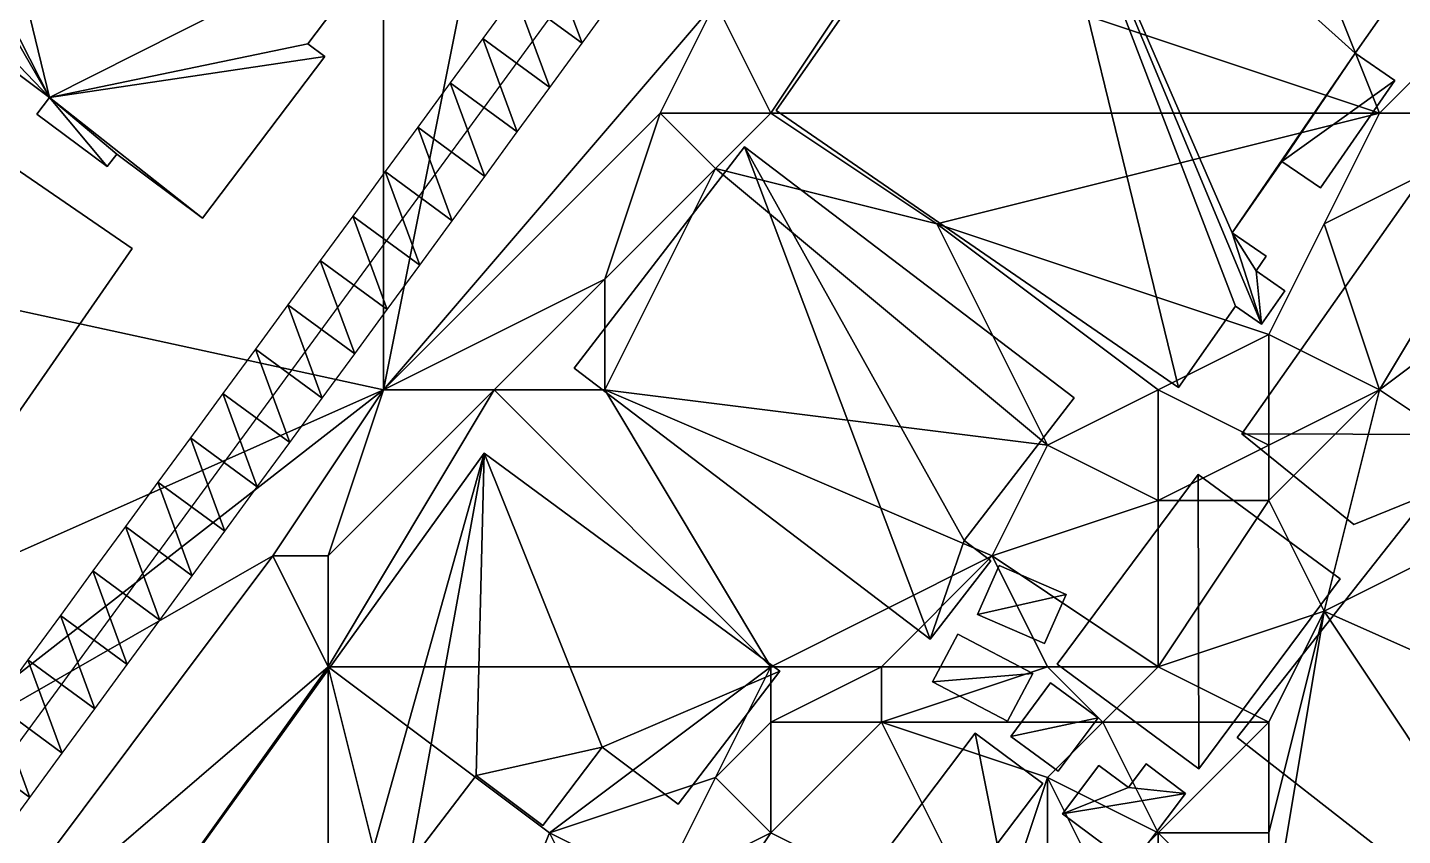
# Model space of a CAD drawing. Header units: metres. Extents: x -1103 to 901, y -902 to 905.
# Drawn here: x -976.87 to -927.17, y -0.1 to 29.09 of the extents above; entities that cross this region are included whole.
import ezdxf

# ---------------------------------------------------------------- set-up
doc = ezdxf.new("R2010")
doc.units = ezdxf.units.M
for name, color, linetype in [('OSM_BUILDING_FOOTPRINTS', 7, 'CONTINUOUS'), ('OSM_BUILDING_ROOFS', 1, 'CONTINUOUS'), ('OSM_BUILDING_WALLS', 8, 'CONTINUOUS'), ('OSM_ROAD_AXES', 2, 'CONTINUOUS'), ('OSM_ROAD_SURFACE', 9, 'CONTINUOUS'), ('OSM_TERRAIN', 3, 'CONTINUOUS')]:
    doc.layers.add(name, color=color, linetype=linetype)

msp = doc.modelspace()

# ---------------------------------------------------------------- linework, layer by layer
at = {"layer": 'OSM_BUILDING_FOOTPRINTS'}
for points in [[(-989.054, 37.47, 17.023), (-985.252, 42.491, 17.023), (-983.528, 41.208, 17.023), (-980.632, 45.278, 17.023), (-963.354, 32.98, 17.023), (-966.737, 28.501, 17.023), (-966.118, 28.048, 17.023), (-970.539, 22.209, 17.023), (-973.645, 24.52, 17.023), (-973.988, 24.067, 17.023), (-976.53, 25.958, 17.023), (-976.077, 26.566, 17.023), (-980.764, 30.071, 17.023), (-980.178, 30.846, 17.023), (-989.054, 37.47, 17.023)], [(-949.802, 26.091, 19.75), (-940.849, 38.93, 19.75), (-927.684, 29.862, 19.75), (-928.878, 28.159, 19.75), (-927.441, 27.175, 19.75), (-930.138, 23.304, 19.75), (-931.531, 24.255, 19.75), (-933.321, 21.679, 19.75), (-932.094, 20.827, 19.75), (-932.459, 20.296, 19.75), (-931.42, 19.577, 19.75), (-932.26, 18.372, 19.75), (-933.211, 19.024, 19.75), (-935.267, 16.083, 19.75), (-949.802, 26.091, 19.75)], [(-1005.602, 25.88, 17.048), (-997.345, 37.757, 17.048), (-973.081, 21.103, 17.048), (-981.338, 9.225, 17.048), (-1005.602, 25.88, 17.048)], [(-925.539, 24.974, 20.487), (-932.978, 14.413, 20.487), (-928.933, 11.139, 20.487), (-920.941, 14.38, 20.487), (-919.393, 20.562, 20.487), (-925.539, 24.974, 20.487)], [(-957.109, 16.79, 18.648), (-950.952, 24.786, 18.648), (-939.036, 15.718, 18.648), (-943.015, 10.564, 18.648), (-942.053, 9.823, 18.648), (-944.242, 6.992, 18.648), (-957.109, 16.79, 18.648)], [(-976.408, -8.569, 18.257), (-966.36, -16.111, 18.257), (-962.911, -11.576, 18.257), (-967.764, -7.927, 18.257), (-965.653, -5.162, 18.257), (-960.623, -8.944, 18.257), (-957.694, -5.107, 18.257), (-963.055, -1.081, 18.257), (-960.646, 2.07, 18.257), (-958.247, 0.268, 18.257), (-956.092, 3.088, 18.257), (-953.35, 1.031, 18.257), (-949.68, 5.842, 18.257), (-960.358, 13.716, 18.257), (-976.408, -8.569, 18.257)], [(-939.655, 6.085, 20.088), (-934.559, 12.942, 20.088), (-929.419, 9.171, 20.088), (-934.526, 2.314, 20.088), (-939.655, 6.085, 20.088)], [(-933.144, 3.442, 21.771), (-926.844, 11.427, 21.771), (-911.843, -0.273, 21.771), (-918.144, -8.258, 21.771), (-933.144, 3.442, 21.771)], [(-941.744, 9.657, 19.014), (-939.323, 8.607, 19.014), (-940.108, 6.837, 19.014), (-942.529, 7.888, 19.014), (-941.744, 9.657, 19.014)], [(-943.236, 7.18, 19.209), (-940.528, 5.753, 19.209), (-941.445, 4.028, 19.209), (-944.154, 5.455, 19.209), (-943.236, 7.18, 19.209)], [(-939.887, 5.411, 20.091), (-938.173, 4.15, 20.091), (-939.61, 2.226, 20.091), (-941.324, 3.475, 20.091), (-939.887, 5.411, 20.091)], [(-955.428, -8.093, 19.909), (-954.787, -8.568, 19.909), (-949.271, -1.258, 19.909), (-947.359, -2.685, 19.909), (-942.617, 3.597, 19.909), (-940.174, 1.783, 19.909), (-941.821, -0.395, 19.909), (-941.478, -0.65, 19.909), (-942.307, -1.745, 19.909), (-941.556, -2.309, 19.909), (-948.519, -11.543, 19.909), (-949.481, -10.824, 19.909), (-950.2, -11.775, 19.909), (-948.508, -13.025, 19.909), (-952.996, -18.975, 19.909), (-959.816, -13.899, 19.909), (-955.428, -8.093, 19.909)], [(-935.012, 1.418, 20.268), (-936.438, 2.491, 20.268), (-937.079, 1.64, 20.268), (-938.14, 2.436, 20.268), (-939.456, 0.688, 20.268), (-936.969, -1.169, 20.268), (-935.012, 1.418, 20.268)]]:
    msp.add_polyline3d(points, close=True, dxfattribs=at)
at = {"layer": 'OSM_BUILDING_ROOFS'}
for points in [[(-976.077, 26.566, 25.423), (-980.632, 45.278, 25.423), (-983.528, 41.208, 25.423)], [(-976.077, 26.566, 25.423), (-963.354, 32.98, 25.423), (-980.632, 45.278, 25.423)], [(-976.077, 26.566, 25.423), (-983.528, 41.208, 25.423), (-985.252, 42.491, 25.423)], [(-976.077, 26.566, 25.423), (-985.252, 42.491, 25.423), (-980.178, 30.846, 25.423)], [(-940.849, 38.93, 31.35), (-949.802, 26.091, 31.35), (-935.267, 16.083, 31.35)], [(-940.849, 38.93, 31.35), (-935.267, 16.083, 31.35), (-933.211, 19.024, 31.35)], [(-940.849, 38.93, 31.35), (-933.211, 19.024, 31.35), (-932.26, 18.372, 31.35)], [(-928.878, 28.159, 31.35), (-927.684, 29.862, 31.35), (-940.849, 38.93, 31.35)], [(-933.321, 21.679, 31.35), (-928.878, 28.159, 31.35), (-940.849, 38.93, 31.35)], [(-933.321, 21.679, 31.35), (-940.849, 38.93, 31.35), (-932.26, 18.372, 31.35)], [(-997.345, 37.757, 25.448), (-981.338, 9.225, 25.448), (-973.081, 21.103, 25.448)], [(-976.077, 26.566, 25.423), (-966.737, 28.501, 25.423), (-963.354, 32.98, 25.423)], [(-980.178, 30.846, 25.423), (-980.764, 30.071, 25.423), (-976.077, 26.566, 25.423)], [(-976.077, 26.566, 25.423), (-966.118, 28.048, 25.423), (-966.737, 28.501, 25.423)], [(-976.077, 26.566, 25.423), (-970.539, 22.209, 25.423), (-966.118, 28.048, 25.423)], [(-933.321, 21.679, 31.35), (-931.531, 24.255, 31.35), (-928.878, 28.159, 31.35)], [(-931.531, 24.255, 31.35), (-927.441, 27.175, 31.35), (-928.878, 28.159, 31.35)], [(-931.531, 24.255, 31.35), (-930.138, 23.304, 31.35), (-927.441, 27.175, 31.35)], [(-976.077, 26.566, 25.423), (-976.53, 25.958, 25.423), (-973.988, 24.067, 25.423)], [(-976.077, 26.566, 25.423), (-973.988, 24.067, 25.423), (-973.645, 24.52, 25.423)], [(-976.077, 26.566, 25.423), (-973.645, 24.52, 25.423), (-970.539, 22.209, 25.423)], [(-920.941, 14.38, 30.487), (-925.539, 24.974, 30.487), (-932.978, 14.413, 30.487)], [(-950.952, 24.786, 30.248), (-957.109, 16.79, 30.248), (-944.242, 6.992, 30.248)], [(-943.015, 10.564, 30.248), (-939.036, 15.718, 30.248), (-950.952, 24.786, 30.248)], [(-943.015, 10.564, 30.248), (-950.952, 24.786, 30.248), (-944.242, 6.992, 30.248)], [(-932.459, 20.296, 31.35), (-932.094, 20.827, 31.35), (-933.321, 21.679, 31.35)], [(-932.26, 18.372, 31.35), (-932.459, 20.296, 31.35), (-933.321, 21.679, 31.35)], [(-932.26, 18.372, 31.35), (-931.42, 19.577, 31.35), (-932.459, 20.296, 31.35)], [(-920.941, 14.38, 30.487), (-932.978, 14.413, 30.487), (-928.933, 11.139, 30.487)], [(-960.358, 13.716, 29.857), (-976.408, -8.569, 29.857), (-965.653, -5.162, 29.857)], [(-960.358, 13.716, 29.857), (-965.653, -5.162, 29.857), (-963.055, -1.081, 29.857)], [(-960.358, 13.716, 29.857), (-963.055, -1.081, 29.857), (-960.646, 2.07, 29.857)], [(-960.358, 13.716, 29.857), (-960.646, 2.07, 29.857), (-956.092, 3.088, 29.857)], [(-956.092, 3.088, 29.857), (-949.68, 5.842, 29.857), (-960.358, 13.716, 29.857)], [(-934.559, 12.942, 37.088), (-939.655, 6.085, 37.088), (-934.526, 2.314, 37.088)], [(-934.559, 12.942, 37.088), (-934.526, 2.314, 37.088), (-929.419, 9.171, 37.088)], [(-926.844, 11.427, 36.571), (-933.144, 3.442, 36.571), (-918.144, -8.258, 36.571)], [(-944.242, 6.992, 30.248), (-942.053, 9.823, 30.248), (-943.015, 10.564, 30.248)], [(-939.323, 8.607, 29.014), (-941.744, 9.657, 29.014), (-942.529, 7.888, 29.014)], [(-939.323, 8.607, 29.014), (-942.529, 7.888, 29.014), (-940.108, 6.837, 29.014)], [(-940.528, 5.753, 29.209), (-943.236, 7.18, 29.209), (-944.154, 5.455, 29.209)], [(-956.092, 3.088, 29.857), (-953.35, 1.031, 29.857), (-949.68, 5.842, 29.857)], [(-940.528, 5.753, 29.209), (-944.154, 5.455, 29.209), (-941.445, 4.028, 29.209)], [(-938.173, 4.15, 30.091), (-939.887, 5.411, 30.091), (-941.324, 3.475, 30.091)], [(-938.173, 4.15, 30.091), (-941.324, 3.475, 30.091), (-939.61, 2.226, 30.091)], [(-941.821, -0.395, 34.709), (-942.617, 3.597, 34.709), (-947.359, -2.685, 34.709)], [(-941.821, -0.395, 34.709), (-940.174, 1.783, 34.709), (-942.617, 3.597, 34.709)], [(-960.646, 2.07, 29.857), (-958.247, 0.268, 29.857), (-956.092, 3.088, 29.857)], [(-935.012, 1.418, 30.268), (-936.438, 2.491, 30.268), (-937.079, 1.64, 30.268)], [(-937.079, 1.64, 30.268), (-938.14, 2.436, 30.268), (-939.456, 0.688, 30.268)], [(-937.079, 1.64, 30.268), (-939.456, 0.688, 30.268), (-935.012, 1.418, 30.268)], [(-939.456, 0.688, 30.268), (-936.969, -1.169, 30.268), (-935.012, 1.418, 30.268)]]:
    msp.add_3dface(points, dxfattribs=at)
at = {"layer": 'OSM_BUILDING_WALLS'}
for points in [[(-940.849, 38.93, 19.75), (-949.802, 26.091, 19.75), (-949.802, 26.091, 31.35)], [(-940.849, 38.93, 19.75), (-949.802, 26.091, 31.35), (-940.849, 38.93, 31.35)], [(-973.081, 21.103, 17.048), (-997.345, 37.757, 17.048), (-997.345, 37.757, 25.448)], [(-973.081, 21.103, 17.048), (-997.345, 37.757, 25.448), (-973.081, 21.103, 25.448)], [(-966.737, 28.501, 17.023), (-963.354, 32.98, 17.023), (-963.354, 32.98, 25.423)], [(-966.737, 28.501, 17.023), (-963.354, 32.98, 25.423), (-966.737, 28.501, 25.423)], [(-980.764, 30.071, 17.023), (-976.077, 26.566, 17.023), (-976.077, 26.566, 25.423)], [(-980.764, 30.071, 17.023), (-976.077, 26.566, 25.423), (-980.764, 30.071, 25.423)], [(-928.878, 28.159, 19.75), (-927.684, 29.862, 19.75), (-927.684, 29.862, 31.35)], [(-928.878, 28.159, 19.75), (-927.684, 29.862, 31.35), (-928.878, 28.159, 31.35)], [(-966.118, 28.048, 17.023), (-966.737, 28.501, 17.023), (-966.737, 28.501, 25.423)], [(-966.118, 28.048, 17.023), (-966.737, 28.501, 25.423), (-966.118, 28.048, 25.423)], [(-970.539, 22.209, 17.023), (-966.118, 28.048, 17.023), (-966.118, 28.048, 25.423)], [(-970.539, 22.209, 17.023), (-966.118, 28.048, 25.423), (-970.539, 22.209, 25.423)], [(-927.441, 27.175, 19.75), (-928.878, 28.159, 19.75), (-928.878, 28.159, 31.35)], [(-927.441, 27.175, 19.75), (-928.878, 28.159, 31.35), (-927.441, 27.175, 31.35)], [(-930.138, 23.304, 19.75), (-927.441, 27.175, 19.75), (-927.441, 27.175, 31.35)], [(-930.138, 23.304, 19.75), (-927.441, 27.175, 31.35), (-930.138, 23.304, 31.35)], [(-976.077, 26.566, 17.023), (-976.53, 25.958, 17.023), (-976.53, 25.958, 25.423)], [(-976.077, 26.566, 17.023), (-976.53, 25.958, 25.423), (-976.077, 26.566, 25.423)], [(-976.53, 25.958, 17.023), (-973.988, 24.067, 17.023), (-973.988, 24.067, 25.423)], [(-976.53, 25.958, 17.023), (-973.988, 24.067, 25.423), (-976.53, 25.958, 25.423)], [(-949.802, 26.091, 19.75), (-935.267, 16.083, 19.75), (-935.267, 16.083, 31.35)], [(-949.802, 26.091, 19.75), (-935.267, 16.083, 31.35), (-949.802, 26.091, 31.35)], [(-925.539, 24.974, 20.487), (-932.978, 14.413, 20.487), (-932.978, 14.413, 30.487)], [(-925.539, 24.974, 20.487), (-932.978, 14.413, 30.487), (-925.539, 24.974, 30.487)], [(-973.988, 24.067, 17.023), (-973.645, 24.52, 17.023), (-973.645, 24.52, 25.423)], [(-973.988, 24.067, 17.023), (-973.645, 24.52, 25.423), (-973.988, 24.067, 25.423)], [(-973.645, 24.52, 17.023), (-970.539, 22.209, 17.023), (-970.539, 22.209, 25.423)], [(-973.645, 24.52, 17.023), (-970.539, 22.209, 25.423), (-973.645, 24.52, 25.423)], [(-950.952, 24.786, 18.648), (-957.109, 16.79, 18.648), (-957.109, 16.79, 30.248)], [(-950.952, 24.786, 18.648), (-957.109, 16.79, 30.248), (-950.952, 24.786, 30.248)], [(-939.036, 15.718, 18.648), (-950.952, 24.786, 18.648), (-950.952, 24.786, 30.248)], [(-939.036, 15.718, 18.648), (-950.952, 24.786, 30.248), (-939.036, 15.718, 30.248)], [(-933.321, 21.679, 19.75), (-931.531, 24.255, 19.75), (-931.531, 24.255, 31.35)], [(-933.321, 21.679, 19.75), (-931.531, 24.255, 31.35), (-933.321, 21.679, 31.35)], [(-931.531, 24.255, 19.75), (-930.138, 23.304, 19.75), (-930.138, 23.304, 31.35)], [(-931.531, 24.255, 19.75), (-930.138, 23.304, 31.35), (-931.531, 24.255, 31.35)], [(-932.094, 20.827, 19.75), (-933.321, 21.679, 19.75), (-933.321, 21.679, 31.35)], [(-932.094, 20.827, 19.75), (-933.321, 21.679, 31.35), (-932.094, 20.827, 31.35)], [(-981.338, 9.225, 17.048), (-973.081, 21.103, 17.048), (-973.081, 21.103, 25.448)], [(-981.338, 9.225, 17.048), (-973.081, 21.103, 25.448), (-981.338, 9.225, 25.448)], [(-932.459, 20.296, 19.75), (-932.094, 20.827, 19.75), (-932.094, 20.827, 31.35)], [(-932.459, 20.296, 19.75), (-932.094, 20.827, 31.35), (-932.459, 20.296, 31.35)], [(-931.42, 19.577, 19.75), (-932.459, 20.296, 19.75), (-932.459, 20.296, 31.35)], [(-931.42, 19.577, 19.75), (-932.459, 20.296, 31.35), (-931.42, 19.577, 31.35)], [(-932.26, 18.372, 19.75), (-931.42, 19.577, 19.75), (-931.42, 19.577, 31.35)], [(-932.26, 18.372, 19.75), (-931.42, 19.577, 31.35), (-932.26, 18.372, 31.35)], [(-935.267, 16.083, 19.75), (-933.211, 19.024, 19.75), (-933.211, 19.024, 31.35)], [(-935.267, 16.083, 19.75), (-933.211, 19.024, 31.35), (-935.267, 16.083, 31.35)], [(-933.211, 19.024, 19.75), (-932.26, 18.372, 19.75), (-932.26, 18.372, 31.35)], [(-933.211, 19.024, 19.75), (-932.26, 18.372, 31.35), (-933.211, 19.024, 31.35)], [(-957.109, 16.79, 18.648), (-944.242, 6.992, 18.648), (-944.242, 6.992, 30.248)], [(-957.109, 16.79, 18.648), (-944.242, 6.992, 30.248), (-957.109, 16.79, 30.248)], [(-943.015, 10.564, 18.648), (-939.036, 15.718, 18.648), (-939.036, 15.718, 30.248)], [(-943.015, 10.564, 18.648), (-939.036, 15.718, 30.248), (-943.015, 10.564, 30.248)], [(-932.978, 14.413, 20.487), (-928.933, 11.139, 20.487), (-928.933, 11.139, 30.487)], [(-932.978, 14.413, 20.487), (-928.933, 11.139, 30.487), (-932.978, 14.413, 30.487)], [(-928.933, 11.139, 20.487), (-920.941, 14.38, 20.487), (-920.941, 14.38, 30.487)], [(-928.933, 11.139, 20.487), (-920.941, 14.38, 30.487), (-928.933, 11.139, 30.487)], [(-960.358, 13.716, 18.257), (-976.408, -8.569, 18.257), (-976.408, -8.569, 29.857)], [(-960.358, 13.716, 18.257), (-976.408, -8.569, 29.857), (-960.358, 13.716, 29.857)], [(-949.68, 5.842, 18.257), (-960.358, 13.716, 18.257), (-960.358, 13.716, 29.857)], [(-949.68, 5.842, 18.257), (-960.358, 13.716, 29.857), (-949.68, 5.842, 29.857)], [(-934.559, 12.942, 20.088), (-939.655, 6.085, 20.088), (-939.655, 6.085, 37.088)], [(-934.559, 12.942, 20.088), (-939.655, 6.085, 37.088), (-934.559, 12.942, 37.088)], [(-929.419, 9.171, 20.088), (-934.559, 12.942, 20.088), (-934.559, 12.942, 37.088)], [(-929.419, 9.171, 20.088), (-934.559, 12.942, 37.088), (-929.419, 9.171, 37.088)], [(-926.844, 11.427, 21.771), (-933.144, 3.442, 21.771), (-933.144, 3.442, 36.571)], [(-926.844, 11.427, 21.771), (-933.144, 3.442, 36.571), (-926.844, 11.427, 36.571)], [(-942.053, 9.823, 18.648), (-943.015, 10.564, 18.648), (-943.015, 10.564, 30.248)], [(-942.053, 9.823, 18.648), (-943.015, 10.564, 30.248), (-942.053, 9.823, 30.248)], [(-944.242, 6.992, 18.648), (-942.053, 9.823, 18.648), (-942.053, 9.823, 30.248)], [(-944.242, 6.992, 18.648), (-942.053, 9.823, 30.248), (-944.242, 6.992, 30.248)], [(-941.744, 9.657, 19.014), (-942.529, 7.888, 19.014), (-942.529, 7.888, 29.014)], [(-941.744, 9.657, 19.014), (-942.529, 7.888, 29.014), (-941.744, 9.657, 29.014)], [(-939.323, 8.607, 19.014), (-941.744, 9.657, 19.014), (-941.744, 9.657, 29.014)], [(-939.323, 8.607, 19.014), (-941.744, 9.657, 29.014), (-939.323, 8.607, 29.014)], [(-934.526, 2.314, 20.088), (-929.419, 9.171, 20.088), (-929.419, 9.171, 37.088)], [(-934.526, 2.314, 20.088), (-929.419, 9.171, 37.088), (-934.526, 2.314, 37.088)], [(-940.108, 6.837, 19.014), (-939.323, 8.607, 19.014), (-939.323, 8.607, 29.014)], [(-940.108, 6.837, 19.014), (-939.323, 8.607, 29.014), (-940.108, 6.837, 29.014)], [(-942.529, 7.888, 19.014), (-940.108, 6.837, 19.014), (-940.108, 6.837, 29.014)], [(-942.529, 7.888, 19.014), (-940.108, 6.837, 29.014), (-942.529, 7.888, 29.014)], [(-943.236, 7.18, 19.209), (-944.154, 5.455, 19.209), (-944.154, 5.455, 29.209)], [(-943.236, 7.18, 19.209), (-944.154, 5.455, 29.209), (-943.236, 7.18, 29.209)], [(-940.528, 5.753, 19.209), (-943.236, 7.18, 19.209), (-943.236, 7.18, 29.209)], [(-940.528, 5.753, 19.209), (-943.236, 7.18, 29.209), (-940.528, 5.753, 29.209)], [(-939.655, 6.085, 20.088), (-934.526, 2.314, 20.088), (-934.526, 2.314, 37.088)], [(-939.655, 6.085, 20.088), (-934.526, 2.314, 37.088), (-939.655, 6.085, 37.088)], [(-953.35, 1.031, 18.257), (-949.68, 5.842, 18.257), (-949.68, 5.842, 29.857)], [(-953.35, 1.031, 18.257), (-949.68, 5.842, 29.857), (-953.35, 1.031, 29.857)], [(-941.445, 4.028, 19.209), (-940.528, 5.753, 19.209), (-940.528, 5.753, 29.209)], [(-941.445, 4.028, 19.209), (-940.528, 5.753, 29.209), (-941.445, 4.028, 29.209)], [(-944.154, 5.455, 19.209), (-941.445, 4.028, 19.209), (-941.445, 4.028, 29.209)], [(-944.154, 5.455, 19.209), (-941.445, 4.028, 29.209), (-944.154, 5.455, 29.209)], [(-939.887, 5.411, 20.091), (-941.324, 3.475, 20.091), (-941.324, 3.475, 30.091)], [(-939.887, 5.411, 20.091), (-941.324, 3.475, 30.091), (-939.887, 5.411, 30.091)], [(-938.173, 4.15, 20.091), (-939.887, 5.411, 20.091), (-939.887, 5.411, 30.091)], [(-938.173, 4.15, 20.091), (-939.887, 5.411, 30.091), (-938.173, 4.15, 30.091)], [(-939.61, 2.226, 20.091), (-938.173, 4.15, 20.091), (-938.173, 4.15, 30.091)], [(-939.61, 2.226, 20.091), (-938.173, 4.15, 30.091), (-939.61, 2.226, 30.091)], [(-942.617, 3.597, 19.909), (-947.359, -2.685, 19.909), (-947.359, -2.685, 34.709)], [(-942.617, 3.597, 19.909), (-947.359, -2.685, 34.709), (-942.617, 3.597, 34.709)], [(-940.174, 1.783, 19.909), (-942.617, 3.597, 19.909), (-942.617, 3.597, 34.709)], [(-940.174, 1.783, 19.909), (-942.617, 3.597, 34.709), (-940.174, 1.783, 34.709)], [(-958.247, 0.268, 18.257), (-956.092, 3.088, 18.257), (-956.092, 3.088, 29.857)], [(-958.247, 0.268, 18.257), (-956.092, 3.088, 29.857), (-958.247, 0.268, 29.857)], [(-956.092, 3.088, 18.257), (-953.35, 1.031, 18.257), (-953.35, 1.031, 29.857)], [(-956.092, 3.088, 18.257), (-953.35, 1.031, 29.857), (-956.092, 3.088, 29.857)], [(-941.324, 3.475, 20.091), (-939.61, 2.226, 20.091), (-939.61, 2.226, 30.091)], [(-941.324, 3.475, 20.091), (-939.61, 2.226, 30.091), (-941.324, 3.475, 30.091)], [(-933.144, 3.442, 21.771), (-918.144, -8.258, 21.771), (-918.144, -8.258, 36.571)], [(-933.144, 3.442, 21.771), (-918.144, -8.258, 36.571), (-933.144, 3.442, 36.571)], [(-936.438, 2.491, 20.268), (-937.079, 1.64, 20.268), (-937.079, 1.64, 30.268)], [(-936.438, 2.491, 20.268), (-937.079, 1.64, 30.268), (-936.438, 2.491, 30.268)], [(-935.012, 1.418, 20.268), (-936.438, 2.491, 20.268), (-936.438, 2.491, 30.268)], [(-935.012, 1.418, 20.268), (-936.438, 2.491, 30.268), (-935.012, 1.418, 30.268)], [(-963.055, -1.081, 18.257), (-960.646, 2.07, 18.257), (-960.646, 2.07, 29.857)], [(-963.055, -1.081, 18.257), (-960.646, 2.07, 29.857), (-963.055, -1.081, 29.857)], [(-960.646, 2.07, 18.257), (-958.247, 0.268, 18.257), (-958.247, 0.268, 29.857)], [(-960.646, 2.07, 18.257), (-958.247, 0.268, 29.857), (-960.646, 2.07, 29.857)], [(-938.14, 2.436, 20.268), (-939.456, 0.688, 20.268), (-939.456, 0.688, 30.268)], [(-938.14, 2.436, 20.268), (-939.456, 0.688, 30.268), (-938.14, 2.436, 30.268)], [(-937.079, 1.64, 20.268), (-938.14, 2.436, 20.268), (-938.14, 2.436, 30.268)], [(-937.079, 1.64, 20.268), (-938.14, 2.436, 30.268), (-937.079, 1.64, 30.268)], [(-941.821, -0.395, 19.909), (-940.174, 1.783, 19.909), (-940.174, 1.783, 34.709)], [(-941.821, -0.395, 19.909), (-940.174, 1.783, 34.709), (-941.821, -0.395, 34.709)], [(-936.969, -1.169, 20.268), (-935.012, 1.418, 20.268), (-935.012, 1.418, 30.268)], [(-936.969, -1.169, 20.268), (-935.012, 1.418, 30.268), (-936.969, -1.169, 30.268)], [(-939.456, 0.688, 20.268), (-936.969, -1.169, 20.268), (-936.969, -1.169, 30.268)], [(-939.456, 0.688, 20.268), (-936.969, -1.169, 30.268), (-939.456, 0.688, 30.268)]]:
    msp.add_3dface(points, dxfattribs=at)
at = {"layer": 'OSM_ROAD_AXES'}
msp.add_polyline3d([(-813.689, 192.863, 18.856), (-836.681, 169.108, 18.771), (-861.474, 142.201, 17.045), (-893.839, 109.908, 18.312), (-915.128, 88.331, 19.102), (-917.527, 85.368, 19.253), (-919.505, 82.547, 19.404), (-941.877, 51.704, 20.365), (-958.026, 29.408, 19.506), (-997.962, -25.091, 21.081), (-1053.064, -103.91, 17.163), (-1060.204, -123.263, 17.236), (-1061.296, -250.242, 21.914)], dxfattribs=at)
at = {"layer": 'OSM_ROAD_SURFACE'}
for points in [[(-958.088, 31.881, 19.546), (-959.239, 30.292, 19.481), (-956.814, 28.525, 19.63)], [(-958.088, 31.881, 19.546), (-956.814, 28.525, 19.63), (-955.658, 30.121, 19.696)], [(-959.239, 30.292, 19.481), (-960.411, 28.692, 19.414), (-957.991, 26.919, 19.563)], [(-959.239, 30.292, 19.481), (-957.991, 26.919, 19.563), (-956.814, 28.525, 19.63)], [(-960.411, 28.692, 19.414), (-961.586, 27.089, 19.347), (-959.166, 25.316, 19.496)], [(-960.411, 28.692, 19.414), (-959.166, 25.316, 19.496), (-957.991, 26.919, 19.563)], [(-961.586, 27.089, 19.347), (-962.76, 25.486, 19.257), (-960.34, 23.713, 19.429)], [(-961.586, 27.089, 19.347), (-960.34, 23.713, 19.429), (-959.166, 25.316, 19.496)], [(-962.76, 25.486, 19.257), (-963.935, 23.883, 19.161), (-961.515, 22.11, 19.362)], [(-962.76, 25.486, 19.257), (-961.515, 22.11, 19.362), (-960.34, 23.713, 19.429)], [(-963.935, 23.883, 19.161), (-965.109, 22.28, 19.172), (-962.689, 20.507, 19.295)], [(-963.935, 23.883, 19.161), (-962.689, 20.507, 19.295), (-961.515, 22.11, 19.362)], [(-965.109, 22.28, 19.172), (-966.284, 20.677, 19.19), (-963.864, 18.904, 19.213)], [(-965.109, 22.28, 19.172), (-963.864, 18.904, 19.213), (-962.689, 20.507, 19.295)], [(-966.284, 20.677, 19.19), (-967.458, 19.074, 19.207), (-965.039, 17.301, 19.217)], [(-966.284, 20.677, 19.19), (-965.039, 17.301, 19.217), (-963.864, 18.904, 19.213)], [(-967.458, 19.074, 19.207), (-968.633, 17.472, 19.225), (-966.213, 15.698, 19.226)], [(-967.458, 19.074, 19.207), (-966.213, 15.698, 19.226), (-965.039, 17.301, 19.217)], [(-968.633, 17.472, 19.225), (-969.808, 15.869, 19.227), (-967.388, 14.095, 19.259)], [(-968.633, 17.472, 19.225), (-967.388, 14.095, 19.259), (-966.213, 15.698, 19.226)], [(-969.808, 15.869, 19.227), (-970.982, 14.266, 19.223), (-968.562, 12.492, 19.357)], [(-969.808, 15.869, 19.227), (-968.562, 12.492, 19.357), (-967.388, 14.095, 19.259)], [(-970.982, 14.266, 19.223), (-972.157, 12.663, 19.219), (-969.737, 10.89, 19.379)], [(-970.982, 14.266, 19.223), (-969.737, 10.89, 19.379), (-968.562, 12.492, 19.357)], [(-972.157, 12.663, 19.219), (-973.331, 11.06, 19.29), (-970.912, 9.287, 19.396)], [(-972.157, 12.663, 19.219), (-970.912, 9.287, 19.396), (-969.737, 10.89, 19.379)], [(-973.331, 11.06, 19.29), (-974.506, 9.457, 19.387), (-972.086, 7.684, 19.414)], [(-973.331, 11.06, 19.29), (-972.086, 7.684, 19.414), (-970.912, 9.287, 19.396)], [(-974.506, 9.457, 19.387), (-975.681, 7.854, 19.485), (-973.261, 6.081, 19.492)], [(-974.506, 9.457, 19.387), (-973.261, 6.081, 19.492), (-972.086, 7.684, 19.414)], [(-975.681, 7.854, 19.485), (-976.855, 6.251, 19.582), (-974.435, 4.478, 19.572)], [(-975.681, 7.854, 19.485), (-974.435, 4.478, 19.572), (-973.261, 6.081, 19.492)], [(-976.855, 6.251, 19.582), (-978.03, 4.648, 19.628), (-975.61, 2.875, 19.651)], [(-976.855, 6.251, 19.582), (-975.61, 2.875, 19.651), (-974.435, 4.478, 19.572)], [(-978.03, 4.648, 19.628), (-979.204, 3.045, 19.683), (-976.785, 1.272, 19.731)], [(-978.03, 4.648, 19.628), (-976.785, 1.272, 19.731), (-975.61, 2.875, 19.651)], [(-979.204, 3.045, 19.683), (-977.959, -0.331, 19.81), (-976.785, 1.272, 19.731)]]:
    msp.add_3dface(points, dxfattribs=at)
at = {"layer": 'OSM_TERRAIN'}
for points in [[(-964, 32, 19.031), (-986, 52, 19.084), (-1010, 26, 19.207)], [(-928, 26, 21.977), (-936, 46, 22.016), (-946, 32, 21.811)], [(-928, 26, 21.977), (-922, 32, 22.105), (-936, 46, 22.016)], [(-964, 16, 19.176), (-960, 36, 19.372), (-964, 32, 19.031)], [(-964, 16, 19.176), (-952, 30, 19.866), (-960, 36, 19.372)], [(-964, 16, 19.176), (-964, 32, 19.031), (-1010, 26, 19.207)], [(-950, 26, 21.845), (-946, 32, 21.811), (-952, 30, 19.866)], [(-950, 26, 21.845), (-928, 26, 21.977), (-946, 32, 21.811)], [(-928, 26, 21.977), (-922, 26, 23.345), (-922, 32, 22.105)], [(-964, 16, 19.176), (-954, 26, 20.078), (-952, 30, 19.866)], [(-954, 26, 20.078), (-950, 26, 21.845), (-952, 30, 19.866)], [(-982, 8, 19.16), (-964, 16, 19.176), (-1010, 26, 19.207)], [(-964, 16, 19.176), (-956, 20, 20.592), (-954, 26, 20.078)], [(-956, 20, 20.592), (-952, 24, 21.056), (-954, 26, 20.078)], [(-952, 24, 21.056), (-950, 26, 21.845), (-954, 26, 20.078)], [(-952, 24, 21.056), (-944, 22, 21.898), (-950, 26, 21.845)], [(-944, 22, 21.898), (-928, 26, 21.977), (-950, 26, 21.845)], [(-944, 22, 21.898), (-932, 18, 22.039), (-928, 26, 21.977)], [(-932, 18, 22.039), (-930, 22, 22.265), (-928, 26, 21.977)], [(-928, 16, 23.194), (-922, 26, 23.345), (-930, 22, 22.265)], [(-930, 22, 22.265), (-922, 26, 23.345), (-928, 26, 21.977)], [(-928, 16, 23.194), (-920, 22, 23.292), (-922, 26, 23.345)], [(-956, 16, 20.848), (-952, 24, 21.056), (-956, 20, 20.592)], [(-956, 16, 20.848), (-940, 14, 20.914), (-952, 24, 21.056)], [(-940, 14, 20.914), (-944, 22, 21.898), (-952, 24, 21.056)], [(-940, 14, 20.914), (-936, 16, 21.926), (-944, 22, 21.898)], [(-936, 16, 21.926), (-932, 18, 22.039), (-944, 22, 21.898)], [(-932, 18, 22.039), (-928, 16, 23.194), (-930, 22, 22.265)], [(-928, 16, 23.194), (-922, 12, 24.108), (-920, 22, 23.292)], [(-960, 16, 20.109), (-956, 20, 20.592), (-964, 16, 19.176)], [(-960, 16, 20.109), (-956, 16, 20.848), (-956, 20, 20.592)], [(-932, 14, 23.153), (-932, 18, 22.039), (-936, 16, 21.926)], [(-932, 14, 23.153), (-928, 16, 23.194), (-932, 18, 22.039)], [(-982, 8, 19.16), (-982, 2, 19.706), (-964, 16, 19.176)], [(-982, 2, 19.706), (-968, 10, 19.222), (-964, 16, 19.176)], [(-968, 10, 19.222), (-966, 10, 19.742), (-964, 16, 19.176)], [(-966, 6, 20.348), (-960, 16, 20.109), (-966, 10, 19.742)], [(-966, 6, 20.348), (-950, 6, 20.362), (-960, 16, 20.109)], [(-966, 10, 19.742), (-960, 16, 20.109), (-964, 16, 19.176)], [(-950, 6, 20.362), (-956, 16, 20.848), (-960, 16, 20.109)], [(-950, 6, 20.362), (-942, 10, 20.895), (-956, 16, 20.848)], [(-942, 10, 20.895), (-940, 14, 20.914), (-956, 16, 20.848)], [(-936, 12, 22.559), (-936, 16, 21.926), (-940, 14, 20.914)], [(-936, 12, 22.559), (-932, 14, 23.153), (-936, 16, 21.926)], [(-932, 12, 23.009), (-928, 16, 23.194), (-932, 14, 23.153)], [(-932, 12, 23.009), (-930, 8, 23.897), (-928, 16, 23.194)], [(-930, 8, 23.897), (-922, 12, 24.108), (-928, 16, 23.194)], [(-942, 10, 20.895), (-936, 12, 22.559), (-940, 14, 20.914)], [(-936, 12, 22.559), (-932, 12, 23.009), (-932, 14, 23.153)], [(-942, 10, 20.895), (-936, 6, 22.59), (-936, 12, 22.559)], [(-936, 6, 22.59), (-932, 12, 23.009), (-936, 12, 22.559)], [(-936, 6, 22.59), (-930, 8, 23.897), (-932, 12, 23.009)], [(-930, 8, 23.897), (-912, 0, 24.04), (-922, 12, 24.108)], [(-982, 2, 19.706), (-980, -6, 20.019), (-968, 10, 19.222)], [(-980, -6, 20.019), (-966, 6, 20.348), (-968, 10, 19.222)], [(-966, 6, 20.348), (-966, 10, 19.742), (-968, 10, 19.222)], [(-946, 6, 21.197), (-942, 10, 20.895), (-950, 6, 20.362)], [(-946, 6, 21.197), (-940, 6, 22.206), (-942, 10, 20.895)], [(-940, 6, 22.206), (-936, 6, 22.59), (-942, 10, 20.895)], [(-936, 6, 22.59), (-932, 4, 24.013), (-930, 8, 23.897)], [(-932, -4, 24.081), (-918, -10, 24.111), (-930, 8, 23.897)], [(-932, -4, 24.081), (-930, 8, 23.897), (-932, 0, 23.868)], [(-932, 0, 23.868), (-930, 8, 23.897), (-932, 4, 24.013)], [(-918, -10, 24.111), (-912, 0, 24.04), (-930, 8, 23.897)], [(-980, -6, 20.019), (-976, -8, 20.362), (-966, 6, 20.348)], [(-976, -8, 20.362), (-966, -16, 20.393), (-966, 6, 20.348)], [(-966, -16, 20.393), (-962, -10, 20.507), (-966, 6, 20.348)], [(-966, 6, 20.348), (-962, -10, 20.507), (-958, 0, 20.383)], [(-958, 0, 20.383), (-950, 6, 20.362), (-966, 6, 20.348)], [(-958, 0, 20.383), (-952, 2, 20.454), (-950, 6, 20.362)], [(-952, 2, 20.454), (-950, 4, 20.549), (-950, 6, 20.362)], [(-950, 4, 20.549), (-946, 4, 21.749), (-946, 6, 21.197)], [(-950, 4, 20.549), (-946, 6, 21.197), (-950, 6, 20.362)], [(-946, 4, 21.749), (-940, 6, 22.206), (-946, 6, 21.197)], [(-946, 4, 21.749), (-938, 4, 22.443), (-940, 6, 22.206)], [(-938, 4, 22.443), (-936, 6, 22.59), (-940, 6, 22.206)], [(-938, 4, 22.443), (-932, 4, 24.013), (-936, 6, 22.59)], [(-952, 2, 20.454), (-950, 0, 21.744), (-950, 4, 20.549)], [(-950, 0, 21.744), (-946, 4, 21.749), (-950, 4, 20.549)], [(-950, 0, 21.744), (-942, -4, 22.147), (-946, 4, 21.749)], [(-942, -4, 22.147), (-940, 2, 22.067), (-946, 4, 21.749)], [(-940, 2, 22.067), (-938, 4, 22.443), (-946, 4, 21.749)], [(-940, 2, 22.067), (-936, 0, 23.005), (-938, 4, 22.443)], [(-936, 0, 23.005), (-932, 4, 24.013), (-938, 4, 22.443)], [(-936, 0, 23.005), (-932, 0, 23.868), (-932, 4, 24.013)], [(-954, -2, 21.134), (-952, 2, 20.454), (-958, 0, 20.383)], [(-954, -2, 21.134), (-950, 0, 21.744), (-952, 2, 20.454)], [(-942, -4, 22.147), (-940, -2, 22.314), (-940, 2, 22.067)], [(-940, -2, 22.314), (-938, -2, 23.215), (-940, 2, 22.067)], [(-938, -2, 23.215), (-936, 0, 23.005), (-940, 2, 22.067)], [(-962, -10, 20.507), (-956, -4, 20.788), (-958, 0, 20.383)], [(-956, -4, 20.788), (-954, -2, 21.134), (-958, 0, 20.383)], [(-954, -6, 21.857), (-950, 0, 21.744), (-954, -2, 21.134)], [(-954, -6, 21.857), (-942, -4, 22.147), (-950, 0, 21.744)], [(-936, -4, 24.081), (-936, 0, 23.005), (-938, -2, 23.215)], [(-936, -4, 24.081), (-932, -4, 24.081), (-936, 0, 23.005)], [(-936, 0, 23.005), (-932, -4, 24.081), (-932, 0, 23.868)]]:
    msp.add_3dface(points, dxfattribs=at)

doc.saveas('drawing.dxf')
